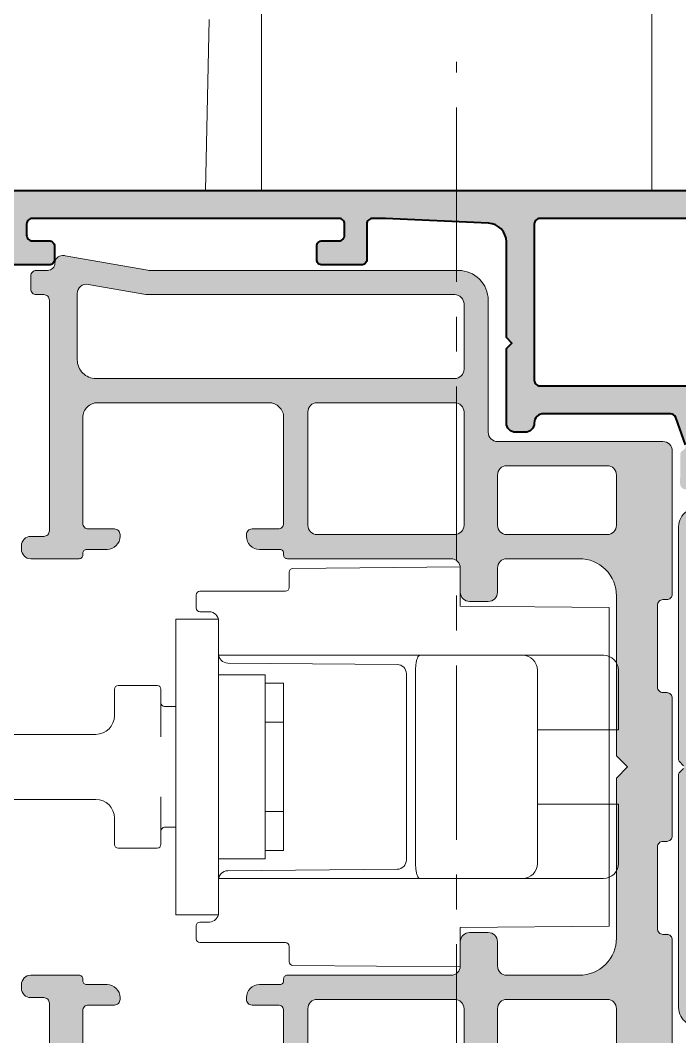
# Model space of a CAD drawing. Header units: millimetres. Extents: x -576 to 4430, y -1196 to 2690.
# Drawn here: x 867.1 to 902.6, y -1111.5 to -1056.9 of the extents above; entities that cross this region are included whole.
import ezdxf

# ---------------------------------------------------------------- set-up
doc = ezdxf.new("R2010")
doc.units = ezdxf.units.MM
doc.header["$LTSCALE"] = 0.25
doc.header["$MEASUREMENT"] = 0
doc.linetypes.add('CENTER', pattern=[2, 1.25, -0.25, 0.25, -0.25])
for name, color, linetype, lineweight in [('01_Accessories', 102, 'Continuous', 9), ('01_Aluminum', 4, 'Continuous', 40), ('01_Axis', 1, 'CENTER', 15), ('01_Fill Plastic', 253, 'Continuous', 0), ('01_Fill Polyamide', 10, 'Continuous', 0), ('01_Plastic', 3, 'Continuous', 20), ('01_Polyamide', 201, 'Continuous', 20)]:
    doc.layers.add(name, color=color, linetype=linetype, lineweight=lineweight)
doc.layers.add('01_Fill Aluminum', color=7, linetype='Continuous', lineweight=0, true_color=0xdcdcdc)
doc.layers.add('GROSSA', color=4, linetype='Continuous')
doc.layers.add('VITERIA', color=40, linetype='Continuous')

# ---------------------------------------------------------------- blocks, each defined once
blk = doc.blocks.new('U10140')
at = {"layer": '01_Fill Aluminum', "ltscale": 0.25}
h = blk.add_hatch(color=256, dxfattribs=at)
h.dxf.hatch_style = 1
h.paths.add_polyline_path([(28.199, -8.5), (27.899, -8.2), (28.199, -7.9), (28.199, -2.754, -0.400839), (29.154, -1.755), (34.699, -1.5), (35.4, -1.5, -0.414214), (35.7, -1.8), (35.7, -3.7, 0.414214), (36, -4), (38.1, -4, 0.414214), (38.4, -3.7), (38.4, -3, 0.414214), (38.1, -2.7), (37.2, -2.7, -0.414214), (36.9, -2.4), (36.9, -1.8, -0.414214), (37.2, -1.5), (53.7, -1.5, -0.414214), (54, -1.8), (54, -2.4, -0.414214), (53.7, -2.7), (52.8, -2.7, 0.414214), (52.5, -3), (52.5, -3.7, 0.414214), (52.8, -4), (56.4, -4, 0.414214), (56.7, -3.7), (56.7, -3.3, 0.414214), (56.4, -3), (55.5, -3, -0.414214), (55.2, -2.7), (55.2, -2.002, -0.414214), (55.5, -1.702), (56.25, -1.702, 0.267949), (56.51, -1.552, -0.267949), (56.77, -1.402), (61.23, -1.402, -0.267949), (61.49, -1.552, 0.267949), (61.75, -1.702), (62.5, -1.702, -0.414214), (62.8, -2.002), (62.8, -2.7, -0.414214), (62.5, -3), (61.6, -3, 0.414214), (61.3, -3.3), (61.3, -3.7, 0.414214), (61.6, -4), (63.7, -4, 0.414214), (64, -3.7), (64, -0.5, 0.414214), (63.5, 0), (0.3, 0, 0.414214), (0, -0.3), (0, -3.549, 0.267949), (0.15, -3.809), (0.93, -4.26, 0.131652), (1.08, -4.3, 0.569051), (1.5, -4), (1.5, -2.1, -0.414214), (1.8, -1.8), (4.7, -1.8, -0.414214), (5, -2.1), (5, -7.269, 0.086513), (5.018, -7.371), (5.485, -8.671, -0.392793), (5.36, -8.966), (5.345, -8.972, 0.294413), (5.206, -9.185), (5.195, -10.764, 0.548619), (5.62, -11.039), (7.726, -10.09, 0.177976), (7.873, -9.945), (8.114, -9.438, 0.717549), (7.869, -9.149, -0.329769), (7.531, -9.033), (6.407, -7.405), (6.325, -7.222, -0.855531), (6.823, -6.9, 0.213411), (7.047, -7), (10.899, -7, -0.414214), (11.199, -7.3), (11.199, -7.606), (10.229, -9.196, 0.585524), (10.399, -9.5), (10.749, -9.5, -0.414214), (11.049, -9.8), (11.049, -13.213, 0.181148), (11.296, -13.87, 0.307022), (12.224, -14.5), (13.65, -14.5, 0.585524), (13.821, -14.196), (12.85, -12.606), (12.85, -12.3, -0.414214), (13.15, -12), (17.003, -12, 0.213411), (17.226, -11.9, -0.85546), (17.724, -12.222), (17.643, -12.405), (16.518, -14.033, -0.267949), (16.247, -14.162), (16.132, -14.153, 0.57735), (15.935, -14.438), (16.176, -14.945, 0.177976), (16.324, -15.09), (18.433, -16.04, 0.544467), (18.854, -15.764), (18.844, -14.185, 0.303984), (18.697, -13.969, -0.402738), (18.564, -13.671), (19.094, -12.198, -0.316363), (19.376, -12), (26.199, -12, -0.414214), (26.699, -12.5, 0.414214), (27.199, -13), (27.699, -13, 0.414214), (28.199, -12.5)])
h.paths.add_polyline_path([(26.399, -10.5), (13.299, -10.5, -0.414214), (12.999, -10.2), (12.999, -8.5), (12.699, -8.2), (12.999, -7.9), (12.999, -5.7, 0.414214), (12.699, -5.4), (6.8, -5.4, -0.414214), (6.5, -5.1), (6.5, -1.8, -0.414214), (6.8, -1.5), (26.399, -1.5, -0.414214), (26.699, -1.8), (26.699, -10.2, -0.414214)], flags=16)
h.paths.add_polyline_path([(64, -58.3, 0.414214), (63.7, -58), (61.6, -58, 0.414214), (61.3, -58.3), (61.3, -58.7, 0.414214), (61.6, -59), (62.5, -59, -0.414214), (62.8, -59.3), (62.8, -59.998, -0.414214), (62.5, -60.298), (61.75, -60.298, 0.267949), (61.49, -60.448, -0.267949), (61.23, -60.598), (56.77, -60.598, -0.267949), (56.51, -60.448, 0.267949), (56.25, -60.298), (55.5, -60.298, -0.414214), (55.2, -59.998), (55.2, -59.3, -0.414214), (55.5, -59), (56.4, -59, 0.414214), (56.7, -58.7), (56.7, -58.3, 0.414214), (56.4, -58), (52.8, -58, 0.414214), (52.5, -58.3), (52.5, -59, 0.414214), (52.8, -59.3), (53.7, -59.3, -0.414214), (54, -59.6), (54, -60.2, -0.414214), (53.7, -60.5), (37.2, -60.5, -0.414214), (36.9, -60.2), (36.9, -59.6, -0.414214), (37.2, -59.3), (38.1, -59.3, 0.414214), (38.4, -59), (38.4, -58.3, 0.414214), (38.1, -58), (36, -58, 0.414214), (35.7, -58.3), (35.7, -60.2, -0.414214), (35.4, -60.5), (34.699, -60.5), (29.154, -60.245, -0.400839), (28.199, -59.246), (28.199, -54.1), (27.899, -53.8), (28.199, -53.5), (28.199, -49.5, 0.414214), (27.699, -49), (27.199, -49, 0.414214), (26.699, -49.5, -0.414214), (26.199, -50), (19.376, -50, -0.316363), (19.094, -49.802), (18.564, -48.329, -0.392793), (18.69, -48.034), (18.705, -48.028, 0.294413), (18.844, -47.815), (18.854, -46.236, 0.548619), (18.429, -45.961), (16.324, -46.91, 0.177976), (16.176, -47.055), (15.935, -47.562, 0.717549), (16.181, -47.851, -0.329769), (16.518, -47.967), (17.643, -49.595), (17.724, -49.778, -0.855531), (17.226, -50.1, 0.213411), (17.003, -50), (13.15, -50, -0.414214), (12.85, -49.7), (12.85, -49.394), (13.821, -47.804, 0.585524), (13.65, -47.5), (12.224, -47.5, 0.307022), (11.296, -48.13, 0.181148), (11.049, -48.787), (11.049, -52.2, -0.414214), (10.749, -52.5), (10.399, -52.5, 0.585524), (10.229, -52.804), (11.199, -54.394), (11.199, -54.7, -0.414214), (10.899, -55), (7.047, -55, 0.213411), (6.823, -55.1, -0.85546), (6.325, -54.778), (6.407, -54.595), (7.531, -52.967, -0.267949), (7.802, -52.838), (7.917, -52.847, 0.57735), (8.114, -52.562), (7.873, -52.055, 0.177976), (7.726, -51.91), (5.617, -50.96, 0.544467), (5.195, -51.236), (5.206, -52.815, 0.303984), (5.352, -53.031, -0.402738), (5.485, -53.329), (5.018, -54.629, 0.086513), (5, -54.731), (5, -59.246, -0.400839), (4.046, -60.245), (-1.5, -60.5), (-7.7, -60.5, -0.414214), (-8, -60.2), (-8, -58.8, -0.414214), (-7.7, -58.5), (-6.8, -58.5, 0.414214), (-6.5, -58.2), (-6.5, -57.8, 0.414214), (-6.8, -57.5), (-9.8, -57.5, 0.414214), (-10.5, -58.2, 0.414214), (-10.2, -58.5), (-9.5, -58.5, -0.414214), (-9.2, -58.8), (-9.2, -60, -0.414214), (-9.9, -60.7), (-16.1, -60.7, -0.414214), (-16.8, -60), (-16.8, -58.8, -0.414214), (-16.5, -58.5), (-15.8, -58.5, 0.414214), (-15.5, -58.2, 0.414214), (-16.2, -57.5), (-17.7, -57.5, 0.414214), (-18, -57.8), (-18, -61.7, 0.414214), (-17.7, -62), (63.5, -62, 0.414214), (64, -61.5)])
h.paths.add_polyline_path([(26.399, -60.5), (6.8, -60.5, -0.414214), (6.5, -60.2), (6.5, -56.9, -0.414214), (6.8, -56.6), (12.699, -56.6, 0.414214), (12.999, -56.3), (12.999, -54.1), (12.699, -53.8), (12.999, -53.5), (12.999, -51.8, -0.414214), (13.299, -51.5), (26.399, -51.5, -0.414214), (26.699, -51.8), (26.699, -60.2, -0.414214)], flags=16)
at = {"layer": '01_Fill Polyamide', "ltscale": 0.25}
h = blk.add_hatch(color=256, dxfattribs=at)
h.dxf.hatch_style = 1
h.paths.add_polyline_path([(18.935, -18.069, 0.243523), (18.512, -17.252), (16.162, -15.591, -0.243523), (16.035, -15.346), (16.035, -14.888, -0.131571), (16.195, -14.288), (17.108, -12.706, 0.131571), (17.135, -12.606), (17.135, -12.4, 0.414214), (16.735, -12), (13.335, -12, 0.414214), (12.935, -12.4), (12.935, -12.606, 0.131571), (12.961, -12.706), (13.874, -14.288, -0.131571), (14.035, -14.888), (14.035, -16.019, 0.243523), (14.458, -16.835), (16.612, -18.358, -0.243523), (17.035, -19.175), (17.035, -26.3, -0.414214), (16.035, -27.3), (7.835, -27.3, 0.414214), (7.535, -27.6), (7.535, -29.2, 0.414214), (7.835, -29.5), (14.935, -29.5, -0.414214), (15.935, -30.5), (15.935, -31.5, -0.414214), (14.935, -32.5), (7.835, -32.5, 0.414214), (7.535, -32.8), (7.535, -34.4, 0.414214), (7.835, -34.7), (16.035, -34.7, -0.414214), (17.035, -35.7), (17.035, -42.825, -0.243523), (16.612, -43.642), (14.458, -45.165, 0.243523), (14.035, -45.981), (14.035, -47.112, -0.131571), (13.874, -47.712), (12.961, -49.294, 0.131571), (12.935, -49.394), (12.935, -49.6, 0.414214), (13.335, -50), (16.735, -50, 0.414214), (17.135, -49.6), (17.135, -49.394, 0.131571), (17.108, -49.294), (16.195, -47.712, -0.131571), (16.035, -47.112), (16.035, -46.654, -0.243523), (16.162, -46.409), (18.512, -44.748, 0.243523), (18.935, -43.931), (18.935, -31.383, 0.198912), (18.905, -31.312), (18.664, -31.071, -0.414214), (18.664, -30.929), (18.905, -30.688, 0.198912), (18.935, -30.617)])
at = {"layer": '01_Aluminum'}
for points in [[(63.5, 0), (0.3, 0, 0.414214)], [(18.564, -13.671), (19.094, -12.198, -0.316363), (19.376, -12), (26.199, -12, -0.414214), (26.699, -12.5, 0.414214), (27.199, -13), (27.699, -13, 0.414214), (28.199, -12.5), (28.199, -8.5), (27.899, -8.2), (28.199, -7.9), (28.199, -2.754, -0.400839), (29.154, -1.755), (34.699, -1.5), (35.4, -1.5, -0.414214), (35.7, -1.8), (35.7, -3.7, 0.414214), (36, -4), (38.1, -4, 0.414214), (38.4, -3.7), (38.4, -3, 0.414214), (38.1, -2.7), (37.2, -2.7, -0.414214), (36.9, -2.4), (36.9, -1.8, -0.414214), (37.2, -1.5), (53.7, -1.5, -0.414214), (54, -1.8), (54, -2.4, -0.414214), (53.7, -2.7), (52.8, -2.7, 0.414214), (52.5, -3), (52.5, -3.7, 0.414214), (52.8, -4), (56.4, -4, 0.414214)]]:
    blk.add_lwpolyline(points, format="xyb", dxfattribs=at)
blk.add_lwpolyline([(12.999, -7.9), (12.999, -5.7, 0.414214), (12.699, -5.4), (6.8, -5.4, -0.414214), (6.5, -5.1), (6.5, -1.8, -0.414214), (6.8, -1.5), (26.399, -1.5, -0.414214), (26.699, -1.8), (26.699, -10.2, -0.414214), (26.399, -10.5), (13.299, -10.5, -0.414214), (12.999, -10.2), (12.999, -8.5), (12.699, -8.2)], format="xyb", close=True, dxfattribs=at)
at = {"layer": '01_Polyamide'}
for points in [[(18.512, -17.252, -0.243523), (18.935, -18.069), (18.935, -30.617, -0.198912), (18.905, -30.688), (18.664, -30.929, 0.414214)], [(18.664, -31.071), (18.905, -31.312, -0.198912), (18.935, -31.383), (18.935, -43.931, -0.243523), (18.512, -44.748)]]:
    blk.add_lwpolyline(points, format="xyb", dxfattribs=at)
blk = doc.blocks.new('V31210')
at = {"layer": '01_Fill Plastic', "ltscale": 0.25}
h = blk.add_hatch(color=256, dxfattribs=at)
h.dxf.hatch_style = 1
h.paths.add_polyline_path([(17.5, -1.1, 0.414214), (17, -0.6), (9.3, -0.6, 0.56391), (8.985, -1.005, -0.511918), (8.7, -1.4), (4.3, -1.4, -0.414214), (4, -1.1), (4, -0.9, 0.414214), (3.7, -0.6), (-3.7, -0.6, 0.56391), (-4.015, -1.005, -0.511918), (-4.3, -1.4), (-8.7, -1.4, -0.414214), (-9, -1.1), (-9, -0.9, 0.414214), (-9.3, -0.6), (-17, -0.6, 0.414214), (-17.5, -1.1), (-17.5, -10, -0.414214), (-18, -10.5), (-25.1, -10.5, 0.414214), (-26.7, -12.1), (-26.7, -28.755), (-27.492, -33.249, 0.06072), (-27.499, -33.37, 0.436678), (-27.1, -33.8, -0.414214), (-26.7, -34.2), (-26.7, -34.8, 0.414214), (-26.4, -35.1), (-25.7, -35.1, 0.414214), (-25.4, -34.8), (-25.4, -34.4, -0.414214), (-25.1, -34.1), (-12.7, -34.1, -0.414214), (-12.4, -34.4), (-12.4, -35.1, 0.474498), (-11.8, -35.59, 0.474498), (-11.2, -35.1), (-11.2, -32.5, 0.513478), (-11.451, -32.294, -0.487928), (-11.7, -32.1), (-11.7, -31, 0.439778), (-12.46, -30.303, 0.453476), (-12.8, -30.6), (-12.8, -32, -0.414214), (-13.1, -32.3), (-18.79, -32.3, -0.414214), (-19.59, -31.5), (-19.59, -22.3, -0.414214), (-18.79, -21.5), (-13.1, -21.5, -0.414214), (-12.8, -21.8), (-12.8, -23.2, 0.453476), (-12.46, -23.497, 0.439778), (-11.7, -22.8), (-11.7, -21.7, -0.414214), (-11.5, -21.5), (-11.4, -21.5, 0.414214), (-11.2, -21.3), (-11.2, -12.5, -0.414214), (-10.7, -12), (-9.4, -12, 0.414214), (-8.9, -11.5), (-8.9, -10.5, 0.414214), (-9.4, -10), (-10.7, -10, -0.414214), (-11.2, -9.5), (-11.2, -5.6, -0.414214), (-9.2, -3.6), (-0.6, -3.6), (0, -3), (0.6, -3.6), (9.2, -3.6, -0.414214), (11.2, -5.6), (11.2, -9.5, -0.414214), (10.7, -10), (9.4, -10, 0.414214), (8.9, -10.5), (8.9, -11.5, 0.414214), (9.4, -12), (10.7, -12, -0.414214), (11.2, -12.5), (11.2, -21.3, 0.513478), (11.451, -21.506, -0.487928), (11.7, -21.7), (11.7, -22.8, 0.439778), (12.46, -23.497, 0.453476), (12.8, -23.2), (12.8, -21.8, -0.414214), (13.1, -21.5), (18.79, -21.5, -0.414214), (19.59, -22.3), (19.59, -31.5, -0.414214), (18.79, -32.3), (13.1, -32.3, -0.414214), (12.8, -32), (12.8, -30.6, 0.453476), (12.46, -30.303, 0.439778), (11.7, -31), (11.7, -32.1, -0.414214), (11.5, -32.3), (11.4, -32.3, 0.414214), (11.2, -32.5), (11.2, -35.1, 0.474498), (11.8, -35.59, 0.474498), (12.4, -35.1), (12.4, -34.4, -0.414214), (12.7, -34.1), (25.1, -34.1, -0.414214), (25.4, -34.4), (25.4, -34.8, 0.414214), (25.7, -35.1), (26.4, -35.1, 0.414214), (26.7, -34.8), (26.7, -34.2, -0.414214), (27.1, -33.8, 0.414214), (27.5, -33.4, 0.076148), (27.492, -33.249), (26.7, -28.755), (26.7, -12.1, 0.414214), (25.1, -10.5), (18, -10.5, -0.414214), (17.5, -10)])
h.paths.add_polyline_path([(-12.5, -4.1), (-12.5, -9.5, -0.414214), (-13, -10), (-15.7, -10, -0.414214), (-16.2, -9.5), (-16.2, -4.1, -0.414214), (-15.7, -3.6), (-13, -3.6, -0.414214)], flags=16)
h.paths.add_polyline_path([(-13, -11.8, -0.414214), (-12.5, -12.3), (-12.5, -19.7, -0.414214), (-13, -20.2), (-19.09, -20.2, -0.414214), (-19.59, -19.7), (-19.59, -12.3, -0.414214), (-19.09, -11.8)], flags=16)
h.paths.add_polyline_path([(-20.89, -12.3), (-20.89, -31.6, -0.414214), (-21.89, -32.6), (-25.462, -32.6, -0.466308), (-25.954, -32.013), (-25.408, -28.912, 0.043661), (-25.4, -28.825), (-25.4, -12.3, -0.414214), (-24.9, -11.8), (-21.39, -11.8, -0.414214)], flags=16)
h.paths.add_polyline_path([(12.5, -4.1, -0.414214), (13, -3.6), (15.7, -3.6, -0.414214), (16.2, -4.1), (16.2, -9.5, -0.414214), (15.7, -10), (13, -10, -0.414214), (12.5, -9.5)], flags=16)
h.paths.add_polyline_path([(13, -11.8), (19.09, -11.8, -0.414214), (19.59, -12.3), (19.59, -19.7, -0.414214), (19.09, -20.2), (13, -20.2, -0.414214), (12.5, -19.7), (12.5, -12.3, -0.414214)], flags=16)
h.paths.add_polyline_path([(21.39, -11.8), (24.9, -11.8, -0.414214), (25.4, -12.3), (25.4, -28.825, 0.043661), (25.408, -28.912), (25.954, -32.013, -0.466308), (25.462, -32.6), (21.89, -32.6, -0.414214), (20.89, -31.6), (20.89, -12.3, -0.414214)], flags=16)
at = {"layer": '01_Plastic'}
for points in [[(25.1, -34.1), (12.7, -34.1, 0.414214), (12.4, -34.4), (12.4, -35.1, -0.414214), (11.9, -35.6), (11.7, -35.6, -0.414214), (11.2, -35.1), (11.2, -32.5, -0.414214), (11.4, -32.3), (11.5, -32.3, 0.414214), (11.7, -32.1), (11.7, -31, -0.414214), (12.4, -30.3), (12.5, -30.3, -0.414214), (12.8, -30.6), (12.8, -32, 0.414214), (13.1, -32.3), (18.79, -32.3, 0.414214)], [(18.79, -21.5), (13.1, -21.5, 0.414214), (12.8, -21.8), (12.8, -23.2, -0.414214), (12.5, -23.5), (12.4, -23.5, -0.414214), (11.7, -22.8), (11.7, -21.7, 0.414214), (11.5, -21.5), (11.4, -21.5, -0.414214), (11.2, -21.3), (11.2, -12.5, 0.414214), (10.7, -12), (9.4, -12, -0.414214), (8.9, -11.5), (8.9, -10.5, -0.414214), (9.4, -10), (10.7, -10, 0.414214), (11.2, -9.5), (11.2, -5.6, 0.414214), (9.2, -3.6), (0.6, -3.6), (0, -3), (-0.6, -3.6), (-9.2, -3.6, 0.414214), (-11.2, -5.6), (-11.2, -9.5, 0.414214), (-10.7, -10), (-9.4, -10, -0.414214), (-8.9, -10.5), (-8.9, -11.5, -0.414214), (-9.4, -12), (-10.7, -12, 0.414214), (-11.2, -12.5), (-11.2, -21.3, -0.414214), (-11.4, -21.5), (-11.5, -21.5, 0.414214), (-11.7, -21.7), (-11.7, -22.8, -0.414214), (-12.4, -23.5), (-12.5, -23.5, -0.414214), (-12.8, -23.2), (-12.8, -21.8, 0.414214), (-13.1, -21.5), (-18.79, -21.5, 0.414214), (-19.59, -22.3), (-19.59, -31.5, 0.414214), (-18.79, -32.3), (-13.1, -32.3, 0.414214), (-12.8, -32), (-12.8, -30.6, -0.414214), (-12.5, -30.3), (-12.4, -30.3, -0.414214), (-11.7, -31), (-11.7, -32.1, 0.414214), (-11.5, -32.3), (-11.4, -32.3, -0.414214), (-11.2, -32.5), (-11.2, -35.1, -0.414214), (-11.7, -35.6), (-11.9, -35.6, -0.414214), (-12.4, -35.1), (-12.4, -34.4, 0.414214), (-12.7, -34.1), (-25.1, -34.1, 0.414214), (-25.4, -34.4), (-25.4, -34.8, -0.414214), (-25.7, -35.1), (-26.4, -35.1, -0.414214), (-26.7, -34.8), (-26.7, -34.2, 0.414214), (-27.1, -33.8, -0.414214), (-27.5, -33.4), (-27.5, -33.336, -0.043661), (-27.492, -33.249), (-26.708, -28.798, 0.043661), (-26.7, -28.711), (-26.7, -12.1, -0.414214), (-25.1, -10.5), (-18, -10.5, 0.414214), (-17.5, -10), (-17.5, -1.1, -0.414214), (-17, -0.6), (-9.3, -0.6, -0.414214), (-9, -0.9), (-9, -1.1, 0.414214), (-8.7, -1.4), (-4.3, -1.4, 0.414214), (-4, -1.1), (-4, -0.9, -0.414214), (-3.7, -0.6), (3.7, -0.6, -0.414214), (4, -0.9), (4, -1.1, 0.414214), (4.3, -1.4), (8.7, -1.4, 0.414214), (9, -1.1), (9, -0.9, -0.414214), (9.3, -0.6), (17, -0.6, -0.414214)]]:
    blk.add_lwpolyline(points, format="xyb", dxfattribs=at)
for points in [[(-15.7, -10, -0.414214), (-16.2, -9.5), (-16.2, -4.1, -0.414214), (-15.7, -3.6), (-13, -3.6, -0.414214), (-12.5, -4.1), (-12.5, -9.5, -0.414214), (-13, -10)], [(15.7, -10, 0.414214), (16.2, -9.5), (16.2, -4.1, 0.414214), (15.7, -3.6), (13, -3.6, 0.414214), (12.5, -4.1), (12.5, -9.5, 0.414214), (13, -10)], [(-25.462, -32.6), (-21.89, -32.6, 0.414214), (-20.89, -31.6), (-20.89, -12.3, 0.414214), (-21.39, -11.8), (-24.9, -11.8, 0.414214), (-25.4, -12.3), (-25.4, -28.825, -0.043661), (-25.408, -28.912), (-25.954, -32.013, 0.466308)], [(-19.59, -19.7), (-19.59, -12.3, -0.414214), (-19.09, -11.8), (-13, -11.8, -0.414214), (-12.5, -12.3), (-12.5, -19.7, -0.414214), (-13, -20.2), (-19.09, -20.2, -0.414214)], [(19.59, -19.7), (19.59, -12.3, 0.414214), (19.09, -11.8), (13, -11.8, 0.414214), (12.5, -12.3), (12.5, -19.7, 0.414214), (13, -20.2), (19.09, -20.2, 0.414214)]]:
    blk.add_lwpolyline(points, format="xyb", close=True, dxfattribs=at)
blk = doc.blocks.new('spessore serratura')
at = {"layer": '01_Accessories', "ltscale": 0.25}
for p, q in [((318.523, 6.255), (318.523, 5.434)), ((318.722, 6.455), (327.723, 6.534)), ((327.725, 4.42), (327.723, 6.534)), ((313.523, 5.034), (313.523, 4.331)), ((318.323, 5.234), (313.723, 5.234)), ((335.723, 4.35), (327.723, 4.42)), ((314.228, 4.126), (313.722, 4.131)), ((335.723, 4.15), (335.723, 4.35)), ((335.723, 4.15), (335.723, -12.583)), ((314.723, 1.868), (314.723, 3.626)), ((315.219, 1.368), (324.328, 1.288)), ((324.823, 0.788), (324.823, -9.221)), ((324.328, -9.721), (315.219, -9.8)), ((314.723, -12.059), (314.723, -10.3)), ((313.722, -12.563), (314.228, -12.559)), ((313.523, -12.763), (313.523, -13.466)), ((327.723, -12.853), (335.723, -12.783)), ((327.723, -14.966), (327.725, -12.853)), ((335.723, -12.783), (335.723, -12.583)), ((313.723, -13.666), (318.323, -13.666)), ((318.523, -14.688), (318.523, -13.866)), ((327.723, -14.966), (318.722, -14.888))]:
    blk.add_line(p, q, dxfattribs=at)
for centre, radius, start, end in [((318.723, 6.255), 0.2, 90.5, 180), ((313.723, 5.034), 0.2, 90, 180), ((318.323, 5.434), 0.2, 270, 0), ((313.723, 4.331), 0.2, 180, 269.5), ((314.223, 3.626), 0.5, 0, 89.5), ((315.223, 1.868), 0.5, 180, 269.5), ((324.323, 0.788), 0.5, 0, 89.5), ((324.323, -9.221), 0.5, 270.5, 0), ((315.223, -10.3), 0.5, 90.5, 180), ((313.723, -12.763), 0.2, 90.5, 180), ((314.223, -12.059), 0.5, 270.5, 0), ((313.723, -13.466), 0.2, 180, 270), ((318.323, -13.866), 0.2, 0, 90), ((318.723, -14.688), 0.2, 180, 269.5)]:
    blk.add_arc(centre, radius, start, end, dxfattribs=at)
blk = doc.blocks.new('serratura master')
at = {"layer": '01_Accessories', "ltscale": 0.25}
for p, q in [((-2.3, -7.95), (-2.3, 7.95)), ((-2.3, 7.95), (0, 7.95)), ((0, -7.95), (0, 7.95)), ((0, 6), (10.825, 6)), ((16.35, 6), (10.825, 6)), ((18.72, 6), (16.35, 6)), ((20.7, 6), (18.72, 6)), ((2.5, 4.95), (0, 4.95)), ((2.5, 4.95), (2.5, -4.95)), ((10.595, -5.2), (10.595, 5.2)), ((17.15, -5.2), (17.15, 5.2)), ((21.5, 2), (21.5, 5.2)), ((-5.4, 4.375), (-3.3, 4.375)), ((2.5, 4.5), (3.5, 4.5)), ((3.5, 4.5), (3.5, 2.4)), ((-5.6, 2.75), (-5.6, 4.175)), ((-3.1, 4.175), (-3.1, 1.612)), ((-2.3, 3.25), (-2.9, 3.25)), ((2.5, 2.4), (3.5, 2.4)), ((3.5, -2.4), (3.5, 2.4)), ((-17.5, 1.75), (-6.6, 1.75)), ((19.143, 2), (17.15, 2)), ((19.143, 2), (21.5, 2)), ((21, -2), (21, 2)), ((-3.1, -1.612), (-3.1, -4.175)), ((-6.6, -1.75), (-17.5, -1.75)), ((19.143, -2), (17.15, -2)), ((21.5, -2), (19.143, -2)), ((21.5, -5.2), (21.5, -2)), ((2.5, -2.4), (3.5, -2.4)), ((3.5, -2.4), (3.5, -4.5)), ((-5.6, -4.175), (-5.6, -2.75)), ((-2.9, -3.25), (-2.3, -3.25)), ((-3.3, -4.375), (-5.4, -4.375)), ((2.5, -4.5), (3.5, -4.5)), ((2.5, -4.95), (0, -4.95)), ((10.825, -6), (0, -6)), ((10.825, -6), (16.35, -6)), ((16.35, -6), (18.72, -6)), ((18.72, -6), (20.7, -6)), ((-2.3, -7.95), (0, -7.95))]:
    blk.add_line(p, q, dxfattribs=at)
for centre, radius, start, end in [((16.35, 5.2), 0.8, 0, 90), ((20.7, 5.2), 0.8, 0, 90), ((-5.4, 4.175), 0.2, 90, 180), ((-3.3, 4.175), 0.2, 0, 90), ((-2.9, 3.45), 0.2, 180, 270), ((-6.6, 2.75), 1, 270, 0), ((-6.6, -2.75), 1, 0, 90), ((-2.9, -3.45), 0.2, 90, 180), ((-5.4, -4.175), 0.2, 180, 270), ((-3.3, -4.175), 0.2, 270, 0), ((16.35, -5.2), 0.8, 270, 0), ((20.7, -5.2), 0.8, 270, 0)]:
    blk.add_arc(centre, radius, start, end, dxfattribs=at)
for points in [[(10.595, 5.2), (10.595, 5.286), (10.599, 5.372), (10.607, 5.453), (10.614, 5.534), (10.625, 5.61), (10.639, 5.678), (10.653, 5.745), (10.67, 5.805), (10.689, 5.853), (10.709, 5.901), (10.73, 5.938), (10.753, 5.963), (10.776, 5.988), (10.8, 6), (10.825, 6)], [(10.595, -5.2), (10.595, -5.286), (10.599, -5.372), (10.607, -5.453), (10.614, -5.534), (10.625, -5.61), (10.639, -5.678), (10.653, -5.745), (10.67, -5.805), (10.689, -5.853), (10.709, -5.901), (10.73, -5.938), (10.753, -5.963), (10.776, -5.988), (10.8, -6), (10.825, -6)]]:
    blk.add_open_spline(points, degree=3, knots=[0, 0, 0, 0, 0.2, 0.2, 0.2, 0.4, 0.4, 0.4, 0.6, 0.6, 0.6, 0.8, 0.8, 0.8, 1, 1, 1, 1], dxfattribs=at)
at = {"layer": '01_Axis', "ltscale": 30}
blk.add_line((12.8, -33.915), (12.8, 37.915), dxfattribs=at)
blk = doc.blocks.new('KArma')
at = {"layer": '01_Accessories', "ltscale": 0.25}
for p, q in [((880.095, 437.157), (880.095, 424.957)), ((901.095, 437.157), (901.095, 424.957)), ((877.296, 434.157), (877.095, 424.957)), ((904.095, 424.957), (877.095, 424.957))]:
    blk.add_line(p, q, dxfattribs=at)

msp = doc.modelspace()

# ---------------------------------------------------------------- block references
at = {"layer": '01_Aluminum', "xscale": -1}
msp.add_blockref('U10140', (921.471, -1066.043), dxfattribs=at)
at = {"layer": '01_Plastic', "rotation": 270}
msp.add_blockref('V31210', (902.795, -1097.039), dxfattribs=at)
at = {"layer": 'GROSSA'}
for name, p in [('serratura master', (877.795, -1097.034)), ('spessore serratura', (563.071, -1092.818))]:
    msp.add_blockref(name, p, dxfattribs=at)
at = {"layer": 'VITERIA'}
msp.add_blockref('KArma', (0, -1491), dxfattribs=at)

doc.saveas('drawing.dxf')
